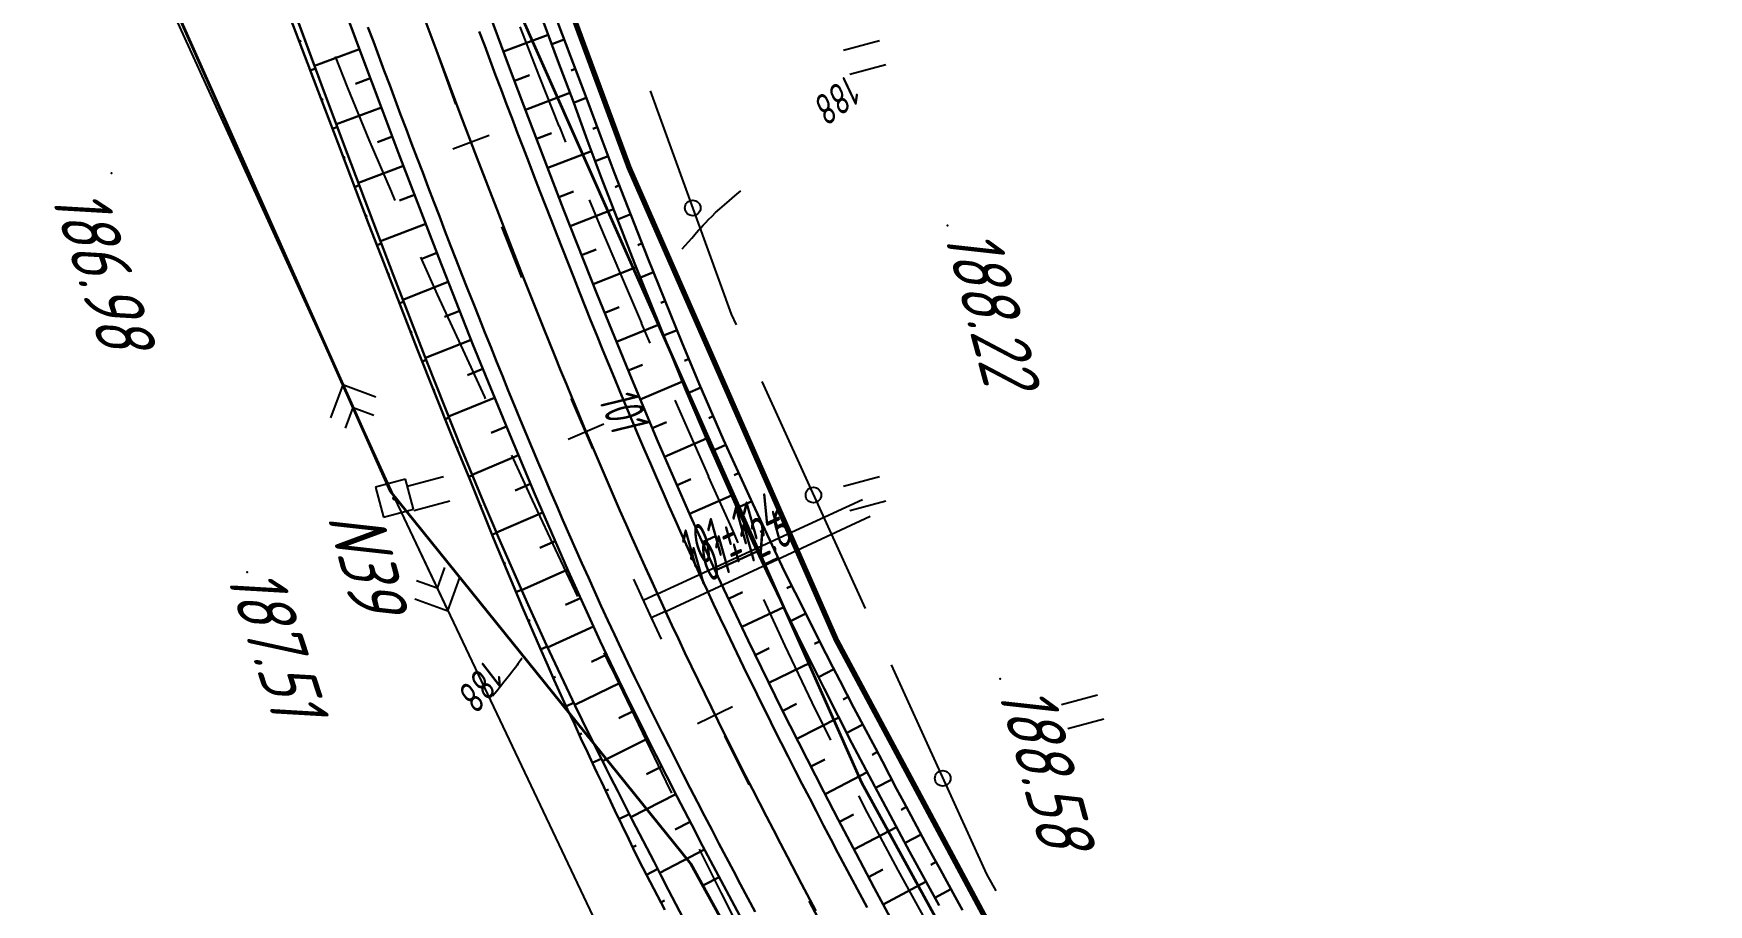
# Model space of a CAD drawing. Header units: millimetres. Extents: x -698 to 8131, y -704 to 4503.
# Drawn here: x 6681.9 to 6789.5, y 1740 to 1795.9 of the extents above; entities that cross this region are included whole.
import ezdxf

# ---------------------------------------------------------------- set-up
doc = ezdxf.new("R2010")
doc.units = ezdxf.units.MM
doc.linetypes.add('CONTI', pattern=[0])
doc.linetypes.add('STROT', pattern=[1.7, 0.5, -1.2])
for name, color, linetype, lineweight in [('10', 1, 'Continuous', 35), ('КОПИЯ_ОСЬ_13_ОТКОСЫ', 7, 'Continuous', 30), ('КОПИЯ_ОСЬ_ГРАНИЦЫ_ПОЛОС', 7, 'Continuous', 30), ('ОСЬ_ВЕРХ_ПОКРЫТИЯ_ГРАНИЦЫ_ПОЛОС', 7, 'Continuous', 30), ('ОСЬ_ВЕРХ_ПОКРЫТИЯ_ОСЬ', 1, 'Continuous', 30)]:
    doc.layers.add(name, color=color, linetype=linetype, lineweight=lineweight)
for name, color, linetype in [('_Ростелеком', 6, 'Continuous'), ('GOR_BDEFAULT', 212, 'CONTI'), ('NAD_MDEFAULT', 7, 'CONTI'), ('PI_OTDEFAULT', 172, 'CONTI'), ('PI_TTDEFAULT', 5, 'CONTI'), ('PLN_O', 7, 'CONTI'), ('SIT_LDEFAULT', 7, 'CONTI'), ('USLZNDEFAULT', 7, 'CONTI'), ('ZAPSKDEFAULT', 7, 'CONTI'), ('ОСЬ_ВЕРХ_ПОКРЫТИЯ_ОТКОСЫ', 7, 'Continuous'), ('ОСЬ_ВЕРХ_ПОКРЫТИЯ_ПИКЕТЫ', 1, 'Continuous'), ('ОСЬ_ВЕРХ_ПОКРЫТИЯ_РАЗБИВКА_КРИВ', 1, 'Continuous'), ('разметка', 7, 'Continuous')]:
    doc.layers.add(name, color=color, linetype=linetype)
doc.styles.add('eskd', font='isocpeui.ttf', dxfattribs={"width": 1.2})
doc.styles.add('SHRFT', font='isocpeui.ttf', dxfattribs={"width": 3.5})
doc.styles.get("Standard").update_dxf_attribs({"font": 'isocpeui.ttf'})
doc.styles.add('STYLE1', font='isocpeui.ttf', dxfattribs={"width": 0.9})
doc.linetypes.add('кабель_связи_проект.', pattern='A,10,-1,["/",STYLE1,S=3,R=0,X=0,Y=-1.5],-4.1', length=15.1)

# ---------------------------------------------------------------- blocks, each defined once
blk = doc.blocks.new('BL_2011')
at = {"color": 0}
for p, q in [((0, 0), (0, 2.4)), ((1.6, 0), (1.6, 2.4))]:
    blk.add_line(p, q, dxfattribs=at)
blk = doc.blocks.new('BL_27')
at = {"color": 0}
for p, q in [((1, 1), (-1, 1)), ((-1, 1), (-1, -1)), ((1, -1), (1, 1)), ((-1, -1), (1, -1))]:
    blk.add_line(p, q, dxfattribs=at)
blk.add_circle((0, 0), 0.1, dxfattribs=at)

msp = doc.modelspace()

# ---------------------------------------------------------------- linework, layer by layer
at = {"layer": '10'}
for points in [[(6902.933295610876, 1251.983940917212), (6903.563295610764, 1335.793940916803), (6880.783295610969, 1412.033940917026), (6880.473295610913, 1414.963940917659), (6866.923295611099, 1458.403940917138), (6797.083295610782, 1610.08394091684), (6794.693295611118, 1614.433940917399), (6724.143295610838, 1742.58394091684), (6704.843295611025, 1766.493940916989), (6689.15329561108, 1801.793940916803), (6654.023295610727, 1885.163940916914), (6664.443295611118, 1886.723940917436), (6627.663295610857, 1965.753940916765), (6627.663295610857, 1965.753940916765), (6596.743295610931, 2034.52394091725), (6566.963295611136, 2095.733940917212), (6559.643295610838, 2110.783940917026), (6527.463295611136, 2173.293940916803), (6523.083295610782, 2181.793940916803), (6513.163295610857, 2179.073940917063), (6475.063295610764, 2252.043940916803), (6456.563295610764, 2297.143940917361)], [(6916.743295610931, 1265.603940917324), (6916.663295610857, 1295.753940916765), (6916.62329561082, 1310.533940917026), (6915.723295610913, 1324.723940917436), (6913.573295611006, 1358.393940917361), (6912.673295611099, 1375.05394091751), (6883.367991851517, 1470.1749759886), (6883.367991851517, 1470.1749759886), (6842.843295611025, 1558.823940917063), (6836.193295611118, 1556.313940917287), (6807.743295610931, 1615.353940917324), (6800.553295610987, 1628.463940917659), (6735.12329561082, 1747.793940916803), (6696.87329561082, 1833.953940916952), (6674.443295611118, 1892.623940916877), (6666.693295611118, 1908.753940916765), (6637.913295610857, 1968.663940916914)], [(6627.663295610857, 1965.753940916765), (6664.443295611118, 1886.723940917436), (6654.023295610727, 1885.163940916914), (6689.15329561108, 1801.793940916803), (6704.843295611025, 1766.493940916989), (6724.143295610838, 1742.58394091684), (6794.693295611118, 1614.433940917399), (6797.083295610782, 1610.08394091684), (6866.923295611099, 1458.403940917138), (6880.473295610913, 1414.963940917659), (6880.783295610969, 1412.033940917026), (6903.563295610764, 1335.793940916803), (6902.933295610876, 1251.983940917212)]]:
    msp.add_lwpolyline(points, dxfattribs=at)
at = {"layer": '_Ростелеком', "linetype": 'кабель_связи_проект.', "ltscale": 0.25}
msp.add_lwpolyline([(6786.163600679216, 1661.13216076247, 0.35, 0.35, 0), (6766.490456829042, 1696.783023616444, 0.35, 0.35, 0), (6745.083226672772, 1735.331222669367, 0.35, 0.35, 0), (6733.473967867865, 1756.969521277729, 0.35, 0.35, 0), (6720.173801077608, 1787.286997363116, 0.35, 0.35, 0), (6703.189687031545, 1833.187079591822, 0.35, 0.35, 0), (6700.524326141856, 1842.742526379559, 0.35, 0.35, 0), (6685.936495481108, 1882.811435314972, 0.35, 0.35, 0), (6678.520128627881, 1899.542302926216, 0.35, 0.35, 0), (6672.517667122933, 1911.190010493766, 0.35, 0.35, 0), (6655.742209232083, 1945.114956400502, 0.35, 0.35, 0)], format="xyseb", dxfattribs=at)
at = {"layer": 'GOR_BDEFAULT', "color": 212, "elevation": 188, "flags": 128}
for points in [[(6723.589031611036, 1782.069672917161), (6724.209031611032, 1782.769676916446), (6724.299031611057, 1782.879677917022), (6724.399031611034, 1782.999672916863), (6724.50903161102, 1783.129677917022), (6724.629031611074, 1783.269676916446), (6724.769031611029, 1783.419670917239), (6724.919031611053, 1783.589676916744), (6725.089031611036, 1783.769676916446), (6725.279031611039, 1783.959671916585), (6725.499031611069, 1784.169670917239), (6725.72903161105, 1784.399674916785), (6725.999031611069, 1784.639672916528), (6726.289031611048, 1784.899674916785), (6726.609031611055, 1785.179672916565), (6726.959031611032, 1785.479676916409), (6727.339031611036, 1785.789673917141)], [(6713.279031611039, 1755.799675916467), (6713.249031611069, 1755.749672916863), (6713.219031611041, 1755.689675917063), (6713.169031611053, 1755.619675916765), (6713.119031611064, 1755.539673917141), (6713.049031611057, 1755.44967791732), (6712.97903161105, 1755.339676916744), (6712.889031611025, 1755.209671916585), (6712.779031611039, 1755.059677916724), (6712.649031611034, 1754.899674916785), (6712.499031611069, 1754.709671916585), (6712.329031611027, 1754.489678916666), (6712.139031611025, 1754.249672916863), (6711.919031611053, 1753.979676916409), (6711.669031611053, 1753.679672916565), (6711.399031611034, 1753.34967191625)]]:
    msp.add_lwpolyline(points, dxfattribs=at)
at = {"layer": 'PI_TTDEFAULT', "color": 5}
for p in [(6686.929031611062, 1786.929672916565, 186.978), (6740.619031611064, 1783.579674917418, 188.215), (6695.639031611025, 1761.319672917161, 187.507), (6743.98903161106, 1754.469673916843, 188.579)]:
    msp.add_point(p, dxfattribs=at)
at = {"layer": 'PLN_O'}
for p, q in [((6721.529031611039, 1792.219673916843), (6726.72903161105, 1777.879677917022)), ((6726.72903161105, 1777.879677917022), (6727.039031611048, 1777.189675917063)), ((6728.689031611071, 1773.549675916467), (6735.329031611027, 1758.989678916666)), ((6736.98903161106, 1755.359673916507), (6743.119031611064, 1741.929672916565)), ((6743.119031611064, 1741.929672916565), (6743.719031611041, 1740.84967191625))]:
    msp.add_line(p, q, dxfattribs=at)
for centre in [(6724.25903161102, 1784.69967791732), (6732.00903161102, 1766.269676916446), (6740.309031611067, 1748.079674917418)]:
    msp.add_circle(centre, 0.5, dxfattribs=at)
at = {"layer": 'SIT_LDEFAULT', "color": 7}
for p, q in [((6683.459031611032, 1813.569672917161), (6705.109031611055, 1766.069672917161)), ((6714.419031611053, 1793.149674916785), (6713.169031611053, 1796.339676916744)), ((6701.299031611057, 1794.419670917239), (6702.089031611036, 1792.419670917239)), ((6715.689031611071, 1789.959671916585), (6714.419031611053, 1793.149674916785)), ((6702.089031611036, 1792.419670917239), (6703.469031611041, 1789.079674917418)), ((6716.119031611064, 1788.929672916565), (6715.699031611022, 1789.959671916585)), ((6703.469031611041, 1789.079674917418), (6704.889031611025, 1785.75967491712)), ((6704.889031611025, 1785.75967491712), (6705.139031611025, 1785.189675917063)), ((6718.299031611057, 1783.619675916765), (6717.629031611074, 1785.229676916409)), ((6719.639031611025, 1780.459671916585), (6718.299031611057, 1783.619675916765)), ((6706.769031611029, 1781.539673917141), (6707.849031611046, 1779.149674916785)), ((6720.97903161105, 1777.309677916724), (6719.639031611025, 1780.459671916585)), ((6707.849031611046, 1779.149674916785), (6709.359031611055, 1775.869675916765)), ((6721.529031611039, 1776.019676916446), (6720.969031611041, 1777.309677916724)), ((6709.359031611055, 1775.869675916765), (6710.879031611074, 1772.579674917418)), ((6701.789031611048, 1773.34967191625), (6700.999031611069, 1771.229676916409)), ((6704.699031611022, 1766.979676916409), (6701.789031611048, 1773.34967191625)), ((6703.909031611043, 1772.559677916724), (6701.789031611048, 1773.34967191625)), ((6710.879031611074, 1772.579674917418), (6710.939031611071, 1772.44967791732)), ((6701.959031611032, 1770.569672917161), (6702.459031611032, 1771.889672916528)), ((6702.459031611032, 1771.889672916528), (6703.779031611039, 1771.399674916785)), ((6723.769031611029, 1770.909676917042), (6723.139031611025, 1772.34967191625)), ((6725.289031611048, 1767.469673916843), (6723.779031611039, 1770.909676917042)), ((6712.619031611064, 1768.819672917161), (6713.959031611032, 1765.939675917063)), ((6726.869031611064, 1763.899674916785), (6725.279031611039, 1767.469673916843)), ((6705.109031611055, 1766.069672917161), (6729.849031611046, 1713.909676917042)), ((6713.959031611032, 1765.939675917063), (6715.589031611036, 1762.439675917063)), ((6705.539031611048, 1765.169670917239), (6708.539031611048, 1758.839676916744)), ((6727.179031611062, 1763.209671916585), (6726.869031611064, 1763.899674916785)), ((6708.329031611027, 1761.619675916765), (6707.849031611046, 1760.289673917141)), ((6715.589031611036, 1762.439675917063), (6716.849031611046, 1759.75967491712)), ((6707.849031611046, 1760.289673917141), (6706.519031611029, 1760.75967491712)), ((6708.539031611048, 1758.839676916744), (6709.299031611057, 1760.969673916843)), ((6706.409031611043, 1759.59967191625), (6708.539031611048, 1758.839676916744)), ((6730.199031611022, 1756.589676916744), (6728.829031611027, 1759.559677916724)), ((6731.919031611053, 1752.959671916585), (6730.199031611022, 1756.589676916744)), ((6718.549031611057, 1756.139672916528), (6718.999031611069, 1755.189675917063)), ((6719.019031611029, 1755.189675917063), (6720.769031611029, 1751.529671916883)), ((6733.119031611064, 1750.539673917141), (6731.929031611062, 1752.959671916585)), ((6720.769031611029, 1751.529671916883), (6722.539031611048, 1747.879677917022)), ((6722.529031611039, 1747.879677917022), (6722.899031611034, 1747.129677917022)), ((6735.47903161105, 1745.869675916765), (6734.919031611053, 1746.959671916585)), ((6737.449031611022, 1742.189675917063), (6735.47903161105, 1745.869675916765)), ((6724.669031611053, 1743.539673917141), (6726.089031611036, 1740.69967791732)), ((6739.519031611029, 1738.409676917042), (6737.449031611022, 1742.189675917063)), ((6726.089031611036, 1740.69967791732), (6727.929031611062, 1737.049675916467))]:
    msp.add_line(p, q, dxfattribs=at)
at = {"layer": 'КОПИЯ_ОСЬ_13_ОТКОСЫ'}
for points in [[(6690.403441899767, 1828.368141754675), (6702.975219243517, 1794.5978780828), (6704.342895024767, 1790.949684723425), (6705.376098149767, 1788.212868317175), (6707.953246587267, 1781.4924093328), (6710.141723149767, 1775.9426046453), (6712.397094243517, 1770.4064718328), (6714.114867681017, 1766.32981167655), (6715.180297368517, 1763.8654562078), (6716.264281743517, 1761.40891323905), (6718.324828618517, 1756.883278473425), (6719.198852056017, 1755.051247223425), (6719.862426274767, 1753.6818624578), (6720.530883306017, 1752.315895660925), (6721.205687993517, 1750.954079254675), (6721.885375493517, 1749.59543667655), (6722.571410649767, 1748.240700348425), (6723.261352056017, 1746.889137848425), (6724.189574712267, 1745.092751129675), (6724.890258306017, 1743.748512848425), (6726.422484868517, 1740.849098785925), (6727.973266118517, 1737.959450348425)], [(6697.690448667874, 1798.856290014606), (6700.095304396023, 1792.480885656696), (6701.482263471951, 1788.82944217525), (6703.468355085721, 1783.638020666461), (6704.414083387723, 1781.187131079059), (6706.580980207791, 1775.595685156207), (6708.816327955594, 1770.00848880611), (6709.964269544949, 1767.218564184528), (6711.486936476102, 1763.426228674274), (6713.319299604764, 1759.056882055621), (6714.451394941678, 1756.441731603961), (6714.955648329129, 1755.316197546344), (6715.369672682156, 1754.375561865192), (6715.798284437527, 1753.442334326129), (6716.215173628201, 1752.504117163043), (6716.658182051053, 1751.578953894), (6717.079431440701, 1750.643925817828), (6717.514894392361, 1749.716344030719), (6717.940221693387, 1748.78436771236), (6718.114789869656, 1748.4139148315), (6718.392122175565, 1747.866063269), (6718.821206953397, 1746.937077673297), (6719.262353803982, 1746.014653356891), (6719.694917585721, 1745.088490637164), (6720.156309034695, 1744.177510412555), (6720.592927839627, 1743.254567297321), (6721.052823927273, 1742.344136389117), (6721.532297041287, 1741.444508703571), (6721.985952284207, 1740.532231481891), (6722.468770887723, 1739.635823400836)], [(6698.059691899767, 1798.993630035925), (6700.431273931017, 1792.606423004675), (6701.798949712267, 1788.948708160925), (6703.758910649767, 1783.7492452703), (6705.047484868517, 1780.3625265203), (6707.208617681017, 1774.76828823905), (6709.440551274767, 1769.17942105155), (6710.828734868517, 1765.8117452703), (6711.461547368517, 1764.3058858953), (6711.780395024767, 1763.55344448905), (6713.687133306017, 1759.222145660925), (6714.862914556017, 1756.6310812078), (6716.709105962267, 1752.7394796453), (6717.168090337267, 1751.824196442175), (6717.615844243517, 1750.903786285925), (6718.519164556017, 1749.068825348425), (6718.702270024767, 1748.703590973425), (6718.987426274767, 1748.160622223425), (6719.442992681017, 1747.247048004675), (6720.363402837267, 1745.4260030828), (6720.839965337267, 1744.524880035925), (6721.771605962267, 1742.71360073905), (6722.240355962267, 1741.810524567175), (6722.696898931017, 1740.9015890203), (6723.642699712267, 1739.103005035925)], [(6698.059701826443, 1798.993725927692), (6700.431070234647, 1792.606518896442), (6701.798730757107, 1788.948758276324), (6703.758748915066, 1783.749333532672), (6705.047292616238, 1780.362584265094), (6707.208635237088, 1774.768208654742), (6709.440717604031, 1769.179494055133), (6710.828836347928, 1765.811818273883), (6711.461549665799, 1764.305874975543), (6711.78057661282, 1763.553403051715), (6713.6869944595, 1759.222142370563), (6714.862897779813, 1756.631131323199), (6716.708894636502, 1752.739590795856), (6717.168298628201, 1751.824177893024), (6717.615808393826, 1750.903767736774), (6718.519060041775, 1749.068913610797), (6718.702279951443, 1748.703526647907), (6718.987199690213, 1748.160649450641), (6719.443227674832, 1747.247105749469), (6720.363523390164, 1745.426091345172), (6720.840124037137, 1744.524907263141), (6721.771448042264, 1742.713521154742), (6722.240308668484, 1741.810460241657), (6722.696714308133, 1740.901585729938), (6723.642885115018, 1739.103062780719)], [(6711.031390852431, 1797.60794636156), (6712.391742414931, 1793.977819408435), (6713.417621321181, 1791.26029011156), (6715.968890852431, 1784.609167064685), (6718.125629133681, 1779.138952220935), (6720.340472883681, 1773.70316120531), (6722.021625227431, 1769.71341511156), (6724.118304914931, 1764.91214558031), (6725.873676008681, 1761.04739948656), (6727.811176008681, 1756.940710033435), (6729.985492414931, 1752.50150104906), (6732.675922102431, 1747.204381908435), (6733.589984602431, 1745.44486042406), (6734.743793196181, 1743.249303783435), (6735.908832258681, 1741.057897533435), (6737.084125227431, 1738.86966511156), (6738.458636946181, 1736.334753002185), (6739.940082258681, 1733.62845417406), (6742.108539289931, 1729.70413776781), (6745.999652571181, 1722.730260814685), (6782.116840071181, 1658.22659870531)], [(6714.258373796727, 1797.780146750767), (6715.600918352391, 1794.152705344517), (6716.613110124852, 1791.439570578892), (6717.50864845493, 1789.020075949985), (6718.41050392368, 1786.606562766392), (6720.526867449071, 1781.149256858188), (6722.695599138524, 1775.731776389438), (6723.803783952977, 1773.039881858188), (6725.335827410008, 1769.424281272251), (6727.179485857274, 1765.286341819126), (6728.808468401219, 1761.759547385532), (6729.227428972508, 1760.876887473423), (6730.077236711766, 1759.115565451938), (6730.936153948094, 1757.356532248813), (6732.692318498875, 1753.84160915311), (6734.483456194188, 1750.344416770298), (6736.309399187352, 1746.865290793735), (6736.77900367954, 1745.998652610142), (6738.180798113133, 1743.391841086704), (6740.078121721532, 1739.92315212186)], [(6714.258441633681, 1797.780065502185), (6715.600726789931, 1794.152624095935), (6716.612933821181, 1791.43948933031), (6717.508441633681, 1789.02005573656), (6718.410297102431, 1786.60648151781), (6720.526996321181, 1781.149206127185), (6722.695453352431, 1775.731725658435), (6723.803851789931, 1773.039831127185), (6725.335590071181, 1769.42435261156), (6727.179340071181, 1765.286413158435), (6728.808246321181, 1761.759557689685), (6729.227191633681, 1760.87698933031), (6730.077289289931, 1759.115514720935), (6730.936176008681, 1757.35648151781), (6732.692523664931, 1753.841588939685), (6734.483539289931, 1750.344518627185), (6736.309222883681, 1746.86527058031), (6736.778949446181, 1745.99857136156), (6738.180804914931, 1743.391881908435), (6740.078265852431, 1739.923131908435)], [(6715.045574724461, 1798.074702414829), (6716.405834734227, 1794.456172141392), (6717.431042253758, 1791.750392112095), (6718.332684099461, 1789.335932883579), (6719.240459978368, 1786.927943381626), (6721.375652849461, 1781.487269553501), (6723.562023699071, 1776.089076194126), (6724.678555071141, 1773.407832297642), (6726.232357561375, 1769.812556418735), (6728.107098161961, 1765.703242453892), (6729.508404314305, 1762.729182395298), (6730.181637346532, 1761.324549826938), (6730.835339128758, 1760.017146262485), (6731.492138445165, 1758.710047873813), (6731.922512590672, 1757.834345969517), (6732.797115862157, 1756.087824973423), (6733.246594011571, 1755.219660910923), (6733.700466692235, 1754.353144797642), (6734.599773943211, 1752.614131125767), (6735.987392961766, 1750.020747336704), (6736.444134294774, 1749.152094992954), (6737.349987566258, 1747.408808860142), (6737.821133196141, 1746.54571071561), (6738.288097917821, 1745.679804953892), (6739.211880266454, 1743.940547141392), (6739.68362098911, 1743.075190696079), (6740.15887123325, 1742.210993918735), (6741.097668230321, 1740.474299582798), (6741.570797502782, 1739.606990012485)], [(6698.997135069241, 1795.39219394527), (6699.117252256741, 1795.437504919391)], [(6712.104633039931, 1794.743932689685), (6714.983051008681, 1795.822545970935)], [(6716.010494768407, 1795.507838401157), (6715.210659563329, 1795.20717922147)], [(6702.863891118517, 1794.897438629675), (6699.979125493517, 1793.823708160925)], [(6699.703004743924, 1793.520901831012), (6700.043855574002, 1793.649472387653)], [(6703.565062993517, 1793.024391754675), (6702.604125493517, 1792.6642843328)], [(6712.809222883681, 1792.87210651781), (6713.767718977431, 1793.23392292406)], [(6716.716381609227, 1793.636561545688), (6716.450039446141, 1793.535639914829)], [(6713.517230696181, 1791.00150104906), (6716.368304914931, 1792.09525104906)], [(6717.425015032079, 1791.766291770298), (6716.606869280125, 1791.456294211704)], [(6700.410783674588, 1791.65032687984), (6700.524301435818, 1791.693448217731)], [(6704.266723149767, 1791.151833160925), (6701.379516118517, 1790.0695577703)], [(6701.120954420438, 1789.780659826617), (6701.442071821561, 1789.902630956989)], [(6718.124767839696, 1789.892695578892), (6717.851559221532, 1789.79067531522)], [(6704.972777837267, 1789.2804952703), (6704.011352056017, 1788.917458160925)], [(6714.233051008681, 1789.134069408435), (6715.183734602431, 1789.498815502185)], [(6701.833318617215, 1787.911832006793), (6701.940259840359, 1787.95274082027)], [(6714.949359602431, 1787.266881908435), (6717.760883039931, 1788.345006908435)], [(6718.828533708836, 1788.020625266392), (6717.998974382665, 1787.707881125767)], [(6705.683227056017, 1787.41086636405), (6702.796020024767, 1786.30344448905)], [(6702.547948744168, 1786.043858679157), (6702.850198652615, 1786.159489782672)], [(6706.399535649767, 1785.54367886405), (6705.437133306017, 1785.17453823905)], [(6715.665668196181, 1785.39945026781), (6716.602679914931, 1785.75882526781)], [(6719.544491350438, 1786.153193625767), (6719.269405901219, 1786.045252951938)], [(6703.262578871121, 1784.175892980914), (6703.363328840604, 1784.214436682086)], [(6716.391742414931, 1783.535924877185), (6719.175433821181, 1784.633581127185)], [(6720.275143205907, 1784.291438254673), (6719.436031877782, 1783.962123069126)], [(6707.115844243517, 1783.676247223425), (6704.210570806017, 1782.561989410925)], [(6703.981031324734, 1782.309392126422), (6704.264921095242, 1782.418942602496)], [(6717.125629133681, 1781.67532917406), (6718.053363508681, 1782.041295970935)], [(6721.005795061375, 1782.429682883579), (6720.726086199071, 1782.319911155063)], [(6707.832152837267, 1781.8088155828), (6706.863402837267, 1781.437477692175)], [(6704.702112104764, 1780.443905981403), (6704.796686079373, 1780.480557592731)], [(6708.562621587267, 1779.94699917655), (6705.651488774767, 1778.7990499578)], [(6717.859027571181, 1779.814733470935), (6720.624652571181, 1780.90530964281)], [(6721.746395647313, 1780.571894797642), (6720.895901262547, 1780.227412375767)], [(6705.424814131131, 1778.579045446735), (6705.695779707303, 1778.684056433063)], [(6709.296508306017, 1778.086403473425), (6708.325805181017, 1777.70383511405)], [(6718.606097883681, 1777.95950886156), (6719.524066633681, 1778.33353229906)], [(6722.497189104344, 1778.718165549595), (6722.213696062352, 1778.60332790311)], [(6706.147516157498, 1776.714184912067), (6706.237840559354, 1776.749188574176)], [(6719.360980696181, 1776.10745808031), (6722.098773664931, 1777.222936595935)], [(6723.247982561375, 1776.864436301548), (6722.38250404575, 1776.513911399204)], [(6710.029906743517, 1776.226051910925), (6707.092895024767, 1775.067848785925)], [(6706.878309156766, 1774.852513464313), (6707.136205580106, 1774.955693395953)], [(6720.115375227431, 1774.255163158435), (6721.027972883681, 1774.62698933031)], [(6724.009289324071, 1775.015010032017), (6723.721935808446, 1774.895381125767)], [(6710.781371587267, 1774.372536285925), (6709.806762212267, 1773.97531948905)], [(6720.885394758681, 1772.409460033435), (6723.593402571181, 1773.550573314685)], [(6707.621225263943, 1772.995618017535), (6707.707193281522, 1773.030011328082)], [(6711.536254399767, 1772.52024136405), (6708.586547368517, 1771.3185812078)], [(6724.781323015477, 1773.17006984647), (6723.908474504735, 1772.792842063267)], [(6725.574749529149, 1771.334193381626), (6725.283794939305, 1771.208430442173)], [(6708.364145185818, 1771.138714941364), (6708.617704298367, 1771.240163000446)], [(6712.290648931017, 1770.6681905828), (6711.307738774767, 1770.267555817175)], [(6721.662250227431, 1770.56644245531), (6722.564593977431, 1770.94681354906)], [(6709.114145185818, 1769.28468814693), (6709.198331739773, 1769.319333227496)], [(6722.451312727431, 1768.728795970935), (6725.133929914931, 1769.90042683031)], [(6726.374462663915, 1769.501094016392), (6725.482845842625, 1769.094325217563)], [(6713.064086431017, 1768.823708160925), (6710.101684087267, 1767.575661285925)], [(6709.875158216824, 1767.435132177692), (6710.118459608426, 1767.535245092731)], [(6713.840941899767, 1766.9806905828), (6712.853148931017, 1766.5646749578)], [(6723.252093977431, 1766.89603229906), (6724.146136946181, 1767.286413158435)], [(6727.204586565282, 1767.681513938267), (6726.907375871922, 1767.545924338657)], [(6724.052386946181, 1765.06302448656), (6726.753558821181, 1766.24271198656)], [(6710.622209455838, 1765.579907568317), (6710.703592207303, 1765.612576635699)], [(6714.626098149767, 1765.14133511405), (6711.651977056017, 1763.856423004675)], [(6728.034710466649, 1765.861903342563), (6727.110836565282, 1765.440425071079)], [(6711.367410566678, 1763.723920019489), (6711.658697035184, 1763.840878637653)], [(6728.885235368993, 1764.051783713657), (6728.579021990086, 1763.907496604282)], [(6715.424437993517, 1763.307594879675), (6714.435668462267, 1762.87375698905)], [(6724.877093977431, 1763.24124714281), (6725.771625227431, 1763.64749714281)], [(6712.136350538602, 1761.877675207477), (6712.232839491238, 1761.918141516071)], [(6725.704242414931, 1761.420202220935), (6728.399554914931, 1762.64456745531)], [(6729.74090248325, 1762.244074973423), (6728.794231951024, 1761.790370139438)], [(6716.233031743517, 1761.478493317175), (6713.274047368517, 1760.160133942175)], [(6712.909822370877, 1760.033299597125), (6713.264493849148, 1760.182034643512)], [(6717.061645024767, 1759.65793667655), (6716.078734868517, 1759.210426910925)], [(6726.552386946181, 1759.60892292406), (6727.444965071181, 1760.030065502185)], [(6730.620037615086, 1760.447749289829), (6730.307049333836, 1760.291255149204)], [(6727.405902571181, 1757.800085033435), (6730.099261946181, 1759.07083698656)], [(6731.516720354344, 1758.660029563267), (6730.535214006688, 1758.177638205845)], [(6713.693212416043, 1758.193143041949), (6713.810861494412, 1758.244069250446)], [(6717.890258306017, 1757.837868317175), (6714.929809087267, 1756.489723785925)], [(6714.488813307156, 1756.358204992633), (6714.904104139676, 1756.544263037067)], [(6728.273090071181, 1755.99808308031), (6729.164691633681, 1756.43460651781)], [(6732.406094133641, 1756.868678244907), (6732.080135881688, 1756.705439719517)], [(6718.734496587267, 1756.024880035925), (6717.755980962267, 1755.558083160925)], [(6729.152484602431, 1754.201940502185), (6731.847308821181, 1755.52152058031)], [(6715.30137815701, 1754.530720861774), (6715.440214063992, 1754.591832311969)], [(6719.600707524767, 1754.222145660925), (6716.677367681017, 1752.8058858953)], [(6733.31577736118, 1755.087580832798), (6732.32539039829, 1754.568812522251)], [(6734.238323747899, 1753.313044699985), (6733.907299577977, 1753.14190212186)], [(6716.124563124051, 1752.708035620074), (6716.619535353055, 1752.927968176227)], [(6720.477660649767, 1752.42453823905), (6719.505004399767, 1751.948708160925)], [(6730.033832258681, 1752.40628620531), (6730.925433821181, 1752.85941120531)], [(6730.939105696181, 1750.62308308031), (6733.634418196181, 1751.991979564685)], [(6716.966703321805, 1750.894139440875), (6717.131311323514, 1750.968312414508)], [(6735.172100603368, 1751.544490012485), (6734.146542131688, 1750.995722922642)], [(6721.366332524767, 1750.6330343328), (6718.463988774767, 1749.181130035925)], [(6736.113903581883, 1749.780146750767), (6735.770748674657, 1749.599665793735)], [(6717.805871870389, 1749.078755529742), (6718.384275343289, 1749.342717321735)], [(6722.264770024767, 1748.846169098425), (6721.299437993517, 1748.357399567175)], [(6731.844867414931, 1748.83987995531), (6732.743304914931, 1749.296178783435)], [(6732.752093977431, 1747.057409252185), (6735.463519758681, 1748.466588939685)], [(6737.039150774266, 1748.007014426548), (6735.992474138524, 1747.463130149204)], [(6718.665864851346, 1747.273396643024), (6718.858266737332, 1747.362263830524)], [(6723.171996587267, 1747.0636983953), (6720.281371587267, 1745.588356598425)], [(6719.519243147244, 1745.464635046344), (6720.186536695828, 1745.776295812946)], [(6733.674945539931, 1745.28323933031), (6734.576801008681, 1745.757116283435)], [(6737.983730852391, 1746.244197043735), (6737.637646257665, 1746.057612571079)], [(6724.089477056017, 1745.286598785925), (6723.128051274767, 1744.78977261405)], [(6734.605609602431, 1743.51273151781), (6737.341937727431, 1744.950963939685)], [(6738.925457536961, 1744.479853782017), (6737.890698015477, 1743.930232199985)], [(6720.397367384305, 1743.667958410602), (6720.619283583035, 1743.772938879352)], [(6725.013793462267, 1743.5129171453), (6722.139770024767, 1742.003883942175)], [(6721.298665907254, 1741.882863195758), (6722.00677671658, 1742.260258825641)], [(6739.878185808446, 1742.721369895298), (6739.535976946141, 1742.533137473423)], [(6725.946898931017, 1741.74387417655), (6724.990844243517, 1741.237282379675)], [(6735.543109602431, 1741.74612995531), (6736.452777571181, 1742.229772533435)], [(6736.486468977431, 1739.982702220935), (6739.237445539931, 1741.460241283435)], [(6722.215665724148, 1740.105733068805), (6722.451146986356, 1740.232579382282)], [(6740.832974016454, 1740.963984641392), (6739.810986101415, 1740.411555442173)]]:
    msp.add_lwpolyline(points, dxfattribs=at)
at = {"layer": 'КОПИЯ_ОСЬ_ГРАНИЦЫ_ПОЛОС'}
msp.add_lwpolyline([(6735.451719438619, 1739.793062932003), (6734.982399929684, 1740.669793886278), (6734.514686194356, 1741.547130969498), (6734.048643897133, 1742.425105738599), (6733.584338838138, 1743.303749379847), (6733.121836959142, 1744.183092695806), (6732.661204349823, 1745.06316608205), (6732.202507253378, 1745.943999526236), (6731.745812072584, 1746.825622576434), (6731.291185375119, 1747.7080643402), (6730.838693899152, 1748.591353458497), (6730.388404558491, 1749.475518101971), (6729.940384447653, 1750.360585945803), (6729.494700846952, 1751.246584158536), (6729.051421226779, 1752.133539389964), (6728.610613252464, 1753.021477747854), (6728.172344788609, 1753.910424787696), (6727.736683902904, 1754.800405501533), (6727.303698870053, 1755.69144429281), (6726.873458175765, 1756.583564963337), (6726.446030519865, 1757.476790707703), (6726.021484819697, 1758.371144082542), (6725.599890212869, 1759.266647000942), (6725.181315501677, 1760.163321878906), (6724.765759725056, 1761.061302491609), (6724.353155853683, 1761.960735280212), (6723.943401793911, 1762.861711694073), (6723.53643567673, 1763.764194374118), (6723.132196055629, 1764.668144788738), (6722.730621133631, 1765.573524997715), (6722.331648773301, 1766.480297630798), (6721.935216506497, 1767.388425883982), (6721.541261544529, 1768.297873497154), (6721.149720787498, 1769.208604750369), (6720.760530833408, 1770.120584443357), (6720.37362798771, 1771.033777890872), (6719.988948271804, 1771.948150900338), (6719.606427432553, 1772.863669761602), (6719.226000950255, 1773.780301241349), (6718.847604047149, 1774.698012551438), (6718.471171696225, 1775.61677135821), (6718.096638628709, 1776.536545745242), (6717.723939342357, 1777.457304220792), (6717.35300810931, 1778.379015692655), (6716.98377898352, 1779.301649445813), (6716.616185808691, 1780.225175152678), (6716.250162225178, 1781.149562831182), (6715.885641677442, 1782.074782855954), (6715.52255742152, 1783.000805920135), (6715.160842531468, 1783.927603039104), (6714.800429906687, 1784.855145527195), (6714.441252278475, 1785.783404986519), (6714.083242216924, 1786.712353290204), (6713.726332137236, 1787.641962567489), (6713.370454306501, 1788.572205191623), (6713.015540849816, 1789.503053764026), (6712.661523756882, 1790.43448109753), (6712.30833488795, 1791.366460201476), (6711.955905980334, 1792.298964271467), (6711.604168654148, 1793.231966669816), (6711.25305441865, 1794.165440912504), (6710.902494677974, 1795.099360648688), (6710.552420737213, 1796.03369965605)], dxfattribs=at)
at = {"layer": 'ОСЬ_ВЕРХ_ПОКРЫТИЯ_ГРАНИЦЫ_ПОЛОС'}
for points in [[(6690.403441899767, 1828.368141754675), (6702.975219243517, 1794.5978780828), (6704.342895024767, 1790.949684723425), (6705.376098149767, 1788.212868317175), (6707.953246587267, 1781.4924093328), (6710.141723149767, 1775.9426046453), (6712.397094243517, 1770.4064718328), (6714.114867681017, 1766.32981167655), (6715.180297368517, 1763.8654562078), (6716.264281743517, 1761.40891323905), (6718.324828618517, 1756.883278473425), (6719.198852056017, 1755.051247223425), (6719.862426274767, 1753.6818624578), (6720.530883306017, 1752.315895660925), (6721.205687993517, 1750.954079254675), (6721.885375493517, 1749.59543667655), (6722.571410649767, 1748.240700348425), (6723.261352056017, 1746.889137848425), (6724.189574712267, 1745.092751129675), (6724.890258306017, 1743.748512848425), (6726.422484868517, 1740.849098785925), (6727.973266118517, 1737.959450348425)], [(6711.031390852431, 1797.60794636156), (6712.391742414931, 1793.977819408435), (6713.417621321181, 1791.26029011156), (6715.968890852431, 1784.609167064685), (6718.125629133681, 1779.138952220935), (6720.340472883681, 1773.70316120531), (6722.021625227431, 1769.71341511156), (6724.118304914931, 1764.91214558031), (6725.873676008681, 1761.04739948656), (6727.811176008681, 1756.940710033435), (6729.985492414931, 1752.50150104906), (6732.675922102431, 1747.204381908435), (6733.589984602431, 1745.44486042406), (6734.743793196181, 1743.249303783435), (6735.908832258681, 1741.057897533435), (6737.084125227431, 1738.86966511156), (6738.458636946181, 1736.334753002185), (6739.940082258681, 1733.62845417406), (6742.108539289931, 1729.70413776781), (6745.999652571181, 1722.730260814685), (6782.116840071181, 1658.22659870531)], [(6715.927886381649, 1764.652721179794), (6715.527767848884, 1765.575604166049), (6715.130291418163, 1766.499340261478), (6714.735390834967, 1767.423892909806), (6714.342999644976, 1768.34922611821), (6713.9530512033, 1769.275304445211), (6713.565478683848, 1770.20209298763), (6713.180215088729, 1771.129557363834), (6712.797193256576, 1772.0576636951), (6712.416345871627, 1772.986378604691), (6712.037605472075, 1773.91566918898), (6711.660904458598, 1774.845503009069), (6711.286175102307, 1775.775848072167), (6710.913349552711, 1776.706672827858), (6710.542359845762, 1777.637946138304), (6710.173137911645, 1778.569637273583), (6709.805615581796, 1779.501715894002), (6709.439724596965, 1780.4341520296), (6709.075396613995, 1781.366916078288), (6708.71256321301, 1782.299978778843), (6708.351155904811, 1783.233311197866), (6707.991106137042, 1784.166884718608), (6707.632345301818, 1785.100671025138), (6707.274804741601, 1786.034642084647), (6706.918415756218, 1786.968770133476), (6706.563109609202, 1787.903027665015), (6706.208817533965, 1788.837387407344), (6705.855470740402, 1789.771822314854), (6705.503000420742, 1790.706305548694), (6705.151337755951, 1791.640810467448), (6704.800413921495, 1792.575310604792), (6704.450160093538, 1793.509779658314), (6704.100507454705, 1794.444191473681), (6703.751387200076, 1795.378520029742), (6703.402730542779, 1796.312739419896)], [(6728.273429678249, 1739.509716313477), (6727.802665203772, 1740.38696055967), (6727.333464502406, 1741.265341979597), (6726.865893490778, 1742.144892532523), (6726.400018339182, 1743.025643812638), (6725.935905477663, 1743.907627045322), (6725.473621602947, 1744.790873061079), (6725.013233683761, 1745.675412298325), (6724.554808967359, 1746.561274769861), (6724.098414985017, 1747.448490054492), (6723.644119557654, 1748.33708728585), (6723.191990801444, 1749.227095130045), (6722.742097132976, 1750.118541773554), (6722.294507274453, 1751.011454904597), (6721.849290258475, 1751.905861704755), (6721.406515432949, 1752.801788824755), (6720.966252465723, 1753.699262371432), (6720.528571348454, 1754.5983078891), (6720.093542401262, 1755.498950352106), (6719.661236276346, 1756.401214139681), (6719.231723995725, 1757.305122944671), (6718.808211010435, 1758.219629186351), (6718.387764303965, 1759.135460599471), (6717.970414254456, 1760.052423779066), (6717.556099079307, 1760.97047207519), (6717.144753934195, 1761.889565240737), (6716.73631371356, 1762.809663683321), (6716.330713061374, 1763.730728443857), (6715.927886381649, 1764.652721179794)]]:
    msp.add_lwpolyline(points, dxfattribs=at)
at = {"layer": 'ОСЬ_ВЕРХ_ПОКРЫТИЯ_ОСЬ'}
msp.add_lwpolyline([(6705.243771053725, 1801.683263289887), (6708.322820509338, 1793.434873247664), (6709.357351951146, 1790.688477414805), (6710.398888635818, 1787.944731002819), (6711.097998609146, 1786.117377474118), (6711.801510809475, 1784.291714356426), (6712.509938307912, 1782.467953070212), (6713.223792521274, 1780.646309203613), (6713.943583016391, 1778.827002942707), (6714.669817307547, 1777.01025950085), (6715.40300064728, 1775.196309534978), (6715.772355429848, 1774.290455781068), (6716.143635808714, 1773.385389574948), (6716.516904206152, 1772.481141471449), (6716.892222860761, 1771.577742438908), (6717.269653820249, 1770.67522387873), (6717.649258933399, 1769.773617640283), (6718.031099842241, 1768.872956026491), (6718.415237974279, 1767.973271807801), (6718.801734533967, 1767.074598243605), (6719.190650494818, 1766.176969084102), (6719.582046590533, 1765.280418582406), (6719.975983306495, 1764.384981517825), (6720.372520870724, 1763.490693198662), (6720.771719245085, 1762.597589475248), (6721.173638116035, 1761.705706751119), (6721.578336884666, 1760.815082003508), (6721.98587465783, 1759.925752782408), (6721.98587465783, 1759.925752782408, 0.001032699367), (6722.50628100649, 1758.801080452423), (6722.50628100649, 1758.801080452423), (6722.920360267939, 1757.914778097678), (6723.337264713444, 1757.029801136959), (6723.756927459375, 1756.146128827851), (6724.179281872601, 1755.263739825371), (6724.604261568185, 1754.382612195942), (6725.031800405754, 1753.502723443467), (6725.461832487161, 1752.624050517712), (6725.894292152419, 1751.746569820825), (6726.32911397673, 1750.870257236209), (6726.766232766347, 1749.995088134106), (6727.20558355512, 1749.121037386503), (6727.647101600092, 1748.248079387616), (6728.090722377112, 1747.376188061345), (6728.536381577045, 1746.505336878966), (6728.984015100481, 1745.635498870309), (6729.433559053306, 1744.766646643314), (6729.884949741992, 1743.898752397071), (6730.338123668209, 1743.031787922751), (6731.249568185818, 1741.300533600297), (6732.167388326974, 1739.572650647867)], format="xyb", dxfattribs=at)
at = {"layer": 'ОСЬ_ВЕРХ_ПОКРЫТИЯ_ОТКОСЫ'}
msp.add_lwpolyline([(6675.817064094173, 1866.120101172622), (6677.963988774767, 1860.3556905828), (6686.446410649767, 1837.5656515203), (6690.403441899767, 1828.368141754675), (6702.975219243517, 1794.5978780828), (6704.342895024767, 1790.949684723425), (6705.376098149767, 1788.212868317175), (6707.953246587267, 1781.4924093328), (6710.141723149767, 1775.9426046453), (6712.397094243517, 1770.4064718328), (6714.114867681017, 1766.32981167655), (6715.180297368517, 1763.8654562078), (6715.925573794744, 1762.176498685177)], dxfattribs=at)
at = {"layer": 'ОСЬ_ВЕРХ_ПОКРЫТИЯ_ПИКЕТЫ'}
for p, q in [((6708.85357536881, 1788.49064529236), (6711.190505355646, 1789.378765912872)), ((6716.254458175235, 1769.864410838257), (6718.558893943138, 1770.833728013705)), ((6716.254458175235, 1769.864410838257), (6718.558893943138, 1770.833728013705)), ((6724.573594289648, 1751.597970595728), (6726.815923909357, 1752.703392629657))]:
    msp.add_line(p, q, dxfattribs=at)
at = {"layer": 'ОСЬ_ВЕРХ_ПОКРЫТИЯ_РАЗБИВКА_КРИВ'}
for p, q in [((6721.98587465783, 1759.925752782408), (6735.157920978954, 1765.987699309509)), ((6722.50628100649, 1758.801080452423), (6735.653174354453, 1764.917386140819)), ((6720.45035975344, 1760.870312986109), (6721.704555586844, 1758.145062022056)), ((6720.966877428253, 1759.739289716031), (6722.232319984896, 1757.019242814887)), ((6721.98587465783, 1759.925752782408), (6721.077457670171, 1759.507687504548)), ((6722.50628100649, 1758.801080452423), (6721.599598706545, 1758.379266265925))]:
    msp.add_line(p, q, dxfattribs=at)
at = {"layer": 'разметка', "linetype": 'STROT', "lineweight": 30, "ltscale": 7}
msp.add_lwpolyline([(6423.99728231556, 2664.58005222879), (6427.825661470639, 2578.037922428135, 0.002559796335909504), (6430.105918556559, 2531.848933247063, 0.01482581485104546), (6434.620561806069, 2478.291769261617, 0.01026846316929855), (6438.1341254544, 2452.283792744536, 0.00912404488225515), (6446.959392626964, 2401.800404577661, 0.03020844163849281), (6464.071512590532, 2325.496574361022, 0.03104518826050361), (6482.560348500721, 2278.540679374855, 0.007877118138080627), (6500.409709892925, 2241.588681361783), (6597.294334368218, 2046.235468737926, -0.002973544320314526), (6607.73661649363, 2024.861779364902), (6661.141316859101, 1913.882316399511, -0.03039803624120341), (6679.795157374398, 1870.056570829969), (6707.86311264603, 1794.645825007144, 0.04634382968334985), (6739.829494629541, 1725.561915135156), (6778.233663251789, 1656.976120603416, -0.01136105926665252), (6820.820017519107, 1576.695452070009), (6851.797290290289, 1514.950272632908, -0.02222531508865343), (6868.883973032227, 1478.188317830819, -0.02209981590129591), (6881.77389123287, 1439.91743437029, -0.002394669231374273), (6890.452984134949, 1411.125109068263, -0.03632339240756253), (6905.953467629783, 1344.283588920865, -0.03836498102736813), (6909.424443931775, 1253.169421174709)], format="xyb", dxfattribs=at)

# ---------------------------------------------------------------- block references
at = {"layer": 'USLZNDEFAULT', "color": 7, "rotation": 285}
msp.add_blockref('BL_27', (6705.109031611055, 1766.069672917161), dxfattribs=at)
at = {"layer": 'ZAPSKDEFAULT', "color": 7, "rotation": 285}
for p in [(6733.929031611062, 1794.829674917418), (6705.929031611062, 1766.829674917418), (6733.929031611062, 1766.829674917418), (6747.929031611062, 1752.829674917418)]:
    msp.add_blockref('BL_2011', p, dxfattribs=at)

# ---------------------------------------------------------------- texts
at = {"layer": 'GOR_BDEFAULT', "color": 212, "style": 'SHRFT', "width": 0.75}
for rotation, p in [(216.744458, (6734.265102611031, 1793.359886916499, 188)), (229.062149, (6711.00831961107, 1755.823021916818, 188))]:
    msp.add_text('188', height=1.913625, rotation=rotation, dxfattribs=at).set_placement(p)
at = {"layer": 'NAD_MDEFAULT', "color": 7, "style": 'eskd', "oblique": 10, "width": 0.8}
msp.add_text('N39', height=3.5, rotation=285, dxfattribs=at).set_placement((6700.766525611039, 1764.879294917132))
at = {"layer": 'PI_OTDEFAULT', "color": 172, "style": 'eskd', "oblique": 10, "width": 0.8}
for s, rotation, p in [('186.98', 288, (6683.004602611056, 1785.517350916896)), ('188.22', 285, (6740.348301611017, 1783.065639916952)), ('187.51', 288, (6694.277439611024, 1761.146906917128)), ('188.58', 285, (6743.822700611074, 1753.738575916882))]:
    msp.add_text(s, height=3.5, rotation=rotation, dxfattribs=at).set_placement(p)
at = {"layer": 'ОСЬ_ВЕРХ_ПОКРЫТИЯ_ПИКЕТЫ', "width": 0.6}
msp.add_text('101', height=2.5, rotation=292.813132433698, dxfattribs=at).set_placement((6718.159281354243, 1772.428542982001))
at = {"layer": 'ОСЬ_ВЕРХ_ПОКРЫТИЯ_РАЗБИВКА_КРИВ', "width": 0.6}
for s, rotation, p in [('101+11.4', 24.71250051909901, (6724.047884488091, 1761.425124471221)), ('101+12.6', 24.949177692713, (6724.562079663321, 1760.308957064669))]:
    msp.add_text(s, height=2.5, rotation=rotation, dxfattribs=at).set_placement(p)

doc.saveas('drawing.dxf')
